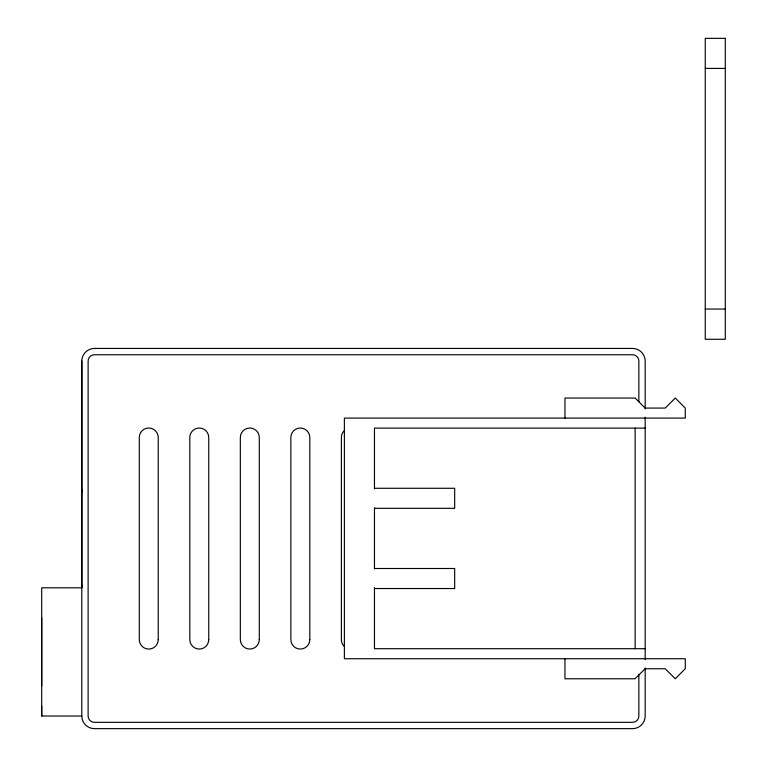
<?xml version="1.0" encoding="UTF-8"?>
<svg xmlns="http://www.w3.org/2000/svg" width="767" height="767" viewBox="0 0 767 767"><rect width="100%" height="100%" fill="white"/><g stroke="black" fill="none" stroke-linecap="round" stroke-linejoin="round"><path stroke-width="1.15" d="M645.172 667.999L645.172 716.023A12.627 12.627 0 0 1 632.545 728.65L94.437 728.65A12.627 12.627 0 0 1 81.81 716.023L41.706 716.023L41.706 705.995M41.706 685.938L41.706 617.886M645.172 408.878L645.172 361.075A12.627 12.627 0 0 0 632.545 348.439L94.437 348.439A12.627 12.627 0 0 0 81.81 361.075L81.81 587.81A5.053 5.053 0 0 1 82.481 585.279M705.256 68.407L725.304 68.407M705.256 309.034L725.304 309.034M645.172 428.12L374.469 428.12L374.469 488.934M374.469 488.282L454.678 488.282L454.678 508.329L374.469 508.329M374.469 568.491L454.678 568.491L454.678 588.538L374.469 588.538M81.81 587.81L41.706 587.81L41.706 716.023M645.172 648.7L374.469 648.7L374.469 587.551M645.172 417.238L645.172 659.61M638.853 401.707L638.853 361.075A6.318 6.318 0 0 0 632.545 354.757L94.437 354.757A6.318 6.318 0 0 0 88.119 361.075L88.119 716.023A6.318 6.318 0 0 0 94.437 722.332L632.545 722.332A6.318 6.318 0 0 0 638.853 716.023L638.853 674.193M635.143 428.12L635.143 648.7M564.963 418.092L564.963 398.044L635.143 398.044L645.172 408.073L665.229 408.073L675.257 398.044L685.276 408.073L685.276 418.092L344.383 418.092L344.383 658.728L685.276 658.728L685.276 668.747L675.257 678.776L665.229 668.747L645.172 668.747L635.038 678.776L564.963 678.776L564.963 658.728M374.469 507.85L374.469 568.817M81.81 361.075L81.81 716.023M82.481 491.81A5.053 5.053 0 0 1 81.81 489.279M344.162 646.293A9.472 9.472 0 0 1 341.382 639.601L341.382 437.497A9.472 9.472 0 0 1 344.162 430.795M725.304 38.35L705.256 38.35L705.256 339.263L725.304 339.263L725.304 38.35M309.81 639.601L309.81 437.497A9.472 9.472 0 0 0 300.328 428.024A9.472 9.472 0 0 0 290.856 437.497L290.856 639.601A9.472 9.472 0 0 0 300.328 649.074A9.472 9.472 0 0 0 309.81 639.601M259.284 639.601L259.284 437.497A9.472 9.472 0 0 0 249.802 428.024A9.472 9.472 0 0 0 240.33 437.497L240.33 639.601A9.472 9.472 0 0 0 249.802 649.074A9.472 9.472 0 0 0 259.284 639.601M208.758 639.601L208.758 437.497A9.472 9.472 0 0 0 199.276 428.024A9.472 9.472 0 0 0 189.804 437.497L189.804 639.601A9.472 9.472 0 0 0 199.276 649.074A9.472 9.472 0 0 0 208.758 639.601M158.232 639.601L158.232 437.497A9.472 9.472 0 0 0 148.75 428.024A9.472 9.472 0 0 0 139.278 437.497L139.278 639.601A9.472 9.472 0 0 0 148.75 649.074A9.472 9.472 0 0 0 158.232 639.601"/></g></svg>
